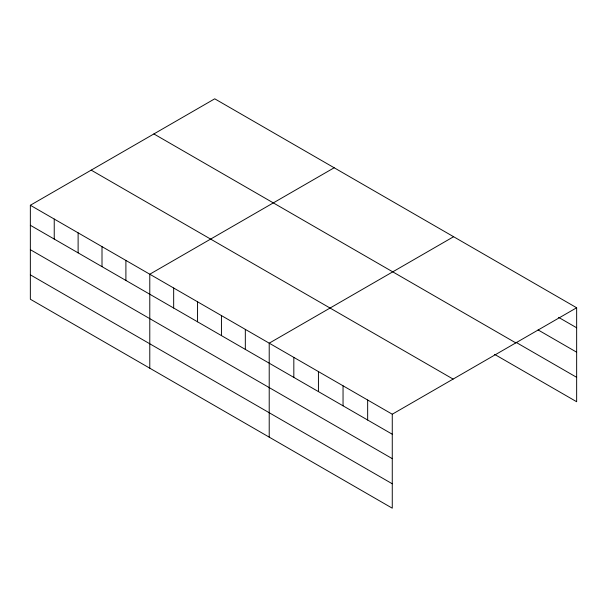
<?xml version="1.0" encoding="UTF-8"?>
<svg xmlns="http://www.w3.org/2000/svg" width="607" height="607" viewBox="0 0 607 607"><rect width="100%" height="100%" fill="white"/><g stroke="black" fill="none" stroke-linecap="round" stroke-linejoin="round"><path stroke-width="0.91" d="M30.35 205.265L392.266 414.217L392.266 508.188L30.35 299.236L30.35 205.265L214.734 98.812L576.65 307.764L576.65 401.735L494.614 354.374M334.169 167.767L149.785 274.22L149.785 368.191M453.596 236.722L269.212 343.175L269.212 437.146M392.266 414.217L576.65 307.764M558.599 317.362L576.65 327.78M538.09 329.927L576.65 352.189M515.942 342.28L576.65 377.326M153.89 133.942L515.806 342.894M91.194 170.135L453.11 379.087M30.35 225.28L392.266 434.233M30.35 249.689L392.266 458.642M30.35 274.834L392.266 483.779M367.66 400.005L367.66 420.029M343.046 385.802L343.046 405.817M318.432 371.59L318.432 391.606M293.826 357.386L293.826 377.402M245.327 329.381L245.327 349.397M221.441 315.594L221.441 335.61M197.556 301.8L197.556 321.816M173.67 288.014L173.67 308.03M125.899 260.433L125.899 280.449M102.006 246.639L102.006 266.655M78.121 232.845L78.121 252.869M54.235 219.059L54.235 239.075"/></g></svg>
